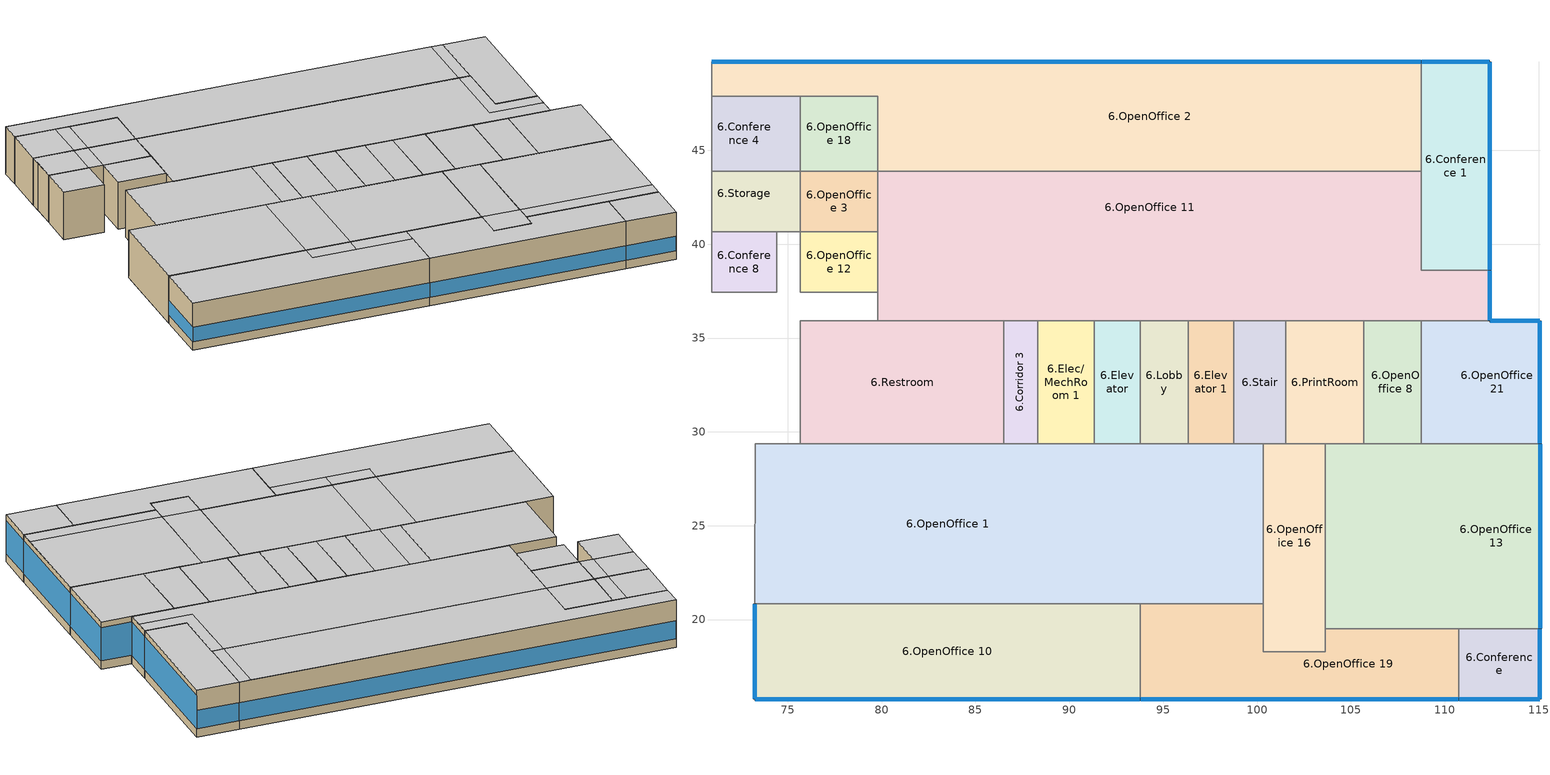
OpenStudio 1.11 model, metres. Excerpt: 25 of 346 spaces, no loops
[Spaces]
6.OpenOffice 10
 floor to 5.OpenOffice 1: 93.77,20.83 93.77,15.75 73.24,15.75 73.24,20.83 z23.62
 wall outside: 73.24,20.83 73.24,15.75 93.77,15.75 z23.62:27.89
 wall to 6.OpenOffice 1: 93.77,20.83 73.24,20.83 z23.62:27.89
 wall to 6.OpenOffice 19: 93.77,15.75 93.77,20.83 z23.62:27.89
 window: 73.27,15.75 93.75,15.75 z24.38:25.69; 73.24,20.81 73.24,15.78 z24.38:25.7
 ceiling to 7.OpenOffice 9: 93.77,19.41 93.77,20.83 88.93,20.83 88.93,19.41 z27.89; 93.77,15.75 93.77,19.41 85.08,19.41 85.08,20.83 73.24,20.83 73.24,15.75 z27.89
 ceiling to 7.Conference 1: 88.93,19.41 88.93,20.83 85.08,20.83 85.08,19.41 z27.89
6.OpenOffice 19
 floor to 5.OpenOffice 3: 98.97,19.51 100.35,19.51 100.35,18.29 98.97,18.29 z23.62; 110.74,19.51 110.74,15.75 98.97,15.75 98.97,18.29 103.64,18.29 103.64,19.51 z23.62
 floor to 5.OpenOffice 12: 98.97,20.83 98.97,15.75 93.77,15.75 93.77,20.83 z23.62
 floor to 5.OpenOffice 11: 100.35,20.83 100.35,19.51 98.97,19.51 98.97,20.83 z23.62
 wall outside: 93.77,15.75 110.74,15.75 z23.62:27.89
 wall to 6.OpenOffice 13: 110.74,19.51 103.64,19.51 z23.62:27.89
 wall to 6.Conference: 110.74,15.75 110.74,19.51 z23.62:27.89
 wall to 6.OpenOffice 1: 100.35,20.83 93.77,20.83 z23.62:27.89
 wall to 6.OpenOffice 16: 103.64,19.51 103.64,18.29 100.35,18.29 100.35,20.83 z23.62:27.89
 window: 93.8,15.75 110.72,15.75 z24.38:25.69
 ceiling to 7.OpenOffice 9: 110.74,15.75 110.74,19.51 103.64,19.51 103.64,18.29 100.35,18.29 100.35,20.83 93.77,20.83 93.77,15.75 z27.89
6.Conference
 floor to 5.OpenOffice 3: 115.08,19.51 115.08,15.75 110.74,15.75 110.74,19.51 z23.62
 wall outside: 110.74,15.75 115.08,15.75 115.08,19.51 z23.62:27.89
 wall to 6.OpenOffice 13: 115.08,19.51 110.74,19.51 z23.62:27.89
 window: 115.08,15.78 115.08,19.49 z24.38:27.36; 110.77,15.75 115.05,15.75 z24.38:25.71
 ceiling to 7.OpenOffice 9: 115.08,15.75 115.08,19.51 110.74,19.51 110.74,15.75 z27.89
6.OpenOffice 16
 floor to 5.OpenOffice 11: 103.64,29.38 103.64,19.51 100.35,19.51 100.35,29.38 z23.62
 floor to 5.OpenOffice 3: 103.64,19.51 103.64,18.29 100.35,18.29 100.35,19.51 z23.62
 wall to 6.PrintRoom: 103.64,29.38 102.61,29.38 101.54,29.38 z23.62:27.89
 wall to 6.OpenOffice 13: 103.64,19.51 103.64,29.38 z23.62:27.89
 wall to 6.OpenOffice 1: 100.35,29.38 100.35,20.83 z23.62:27.89
 wall to 6.Stair: 101.54,29.38 100.35,29.38 z23.62:27.89
 ceiling to 7.OpenOffice 9: 103.64,18.29 103.64,20.83 100.35,20.83 100.35,18.29 z27.89
 ceiling to 7.OpenOffice 1: 103.64,20.83 103.64,29.38 100.35,29.38 100.35,20.83 z27.89
6.OpenOffice 13
 floor to 5.OpenOffice 11: 115.08,29.38 115.08,19.51 110.41,19.51 110.41,27.67 103.64,27.67 103.64,29.38 z23.62; 106.62,27.67 106.62,19.51 103.64,19.51 103.64,27.67 z23.62
 floor to 5.Conference: 110.41,27.67 110.41,19.51 106.62,19.51 106.62,27.67 z23.62
 wall outside (Spandrel Wall Const): 115.08,19.51 115.08,29.38 z23.62:27.89
 wall to 6.PrintRoom: 105.68,29.38 103.64,29.38 z23.62:27.89
 wall to 6.OpenOffice 8: 108.75,29.38 105.68,29.38 z23.62:27.89
 wall to 6.OpenOffice 21: 115.08,29.38 108.75,29.38 z23.62:27.89
 window: 115.08,19.54 115.08,29.35 z24.38:27.36
 ceiling to 7.OpenOffice 9: 115.08,19.51 115.08,20.83 103.64,20.83 103.64,19.51 z27.89
 ceiling to 7.OpenOffice 1: 115.08,20.83 115.08,29.38 103.64,29.38 103.64,20.83 z27.89
6.OpenOffice 1
 floor to 5.OpenOffice 11: 100.35,26.71 100.35,20.83 98.97,20.83 98.97,26.71 z23.62; 100.35,29.38 100.35,26.71 93.77,26.71 93.77,20.83 73.24,20.83 73.27,29.38 z23.62
 floor to 5.OpenOffice 12: 98.97,26.71 98.97,20.83 93.77,20.83 93.77,26.71 z23.62
 wall to 6.Elevator: 93.77,29.38 91.32,29.38 z23.62:27.89
 wall to 6.Lobby: 96.34,29.38 93.77,29.38 z23.62:27.89
 wall to 6.Elevator 1: 98.75,29.38 96.34,29.38 z23.62:27.89
 wall to 6.Stair: 100.35,29.38 98.75,29.38 z23.62:27.89
 wall to 6.OpenOffice 4: 73.27,29.38 73.24,20.83 z23.62:27.89
 wall to 6.Elec/MechRoom: 75.68,29.38 73.27,29.38 z23.62:27.89
 wall to 6.Restroom: 86.5,29.38 75.68,29.38 z23.62:27.89
 wall to 6.Corridor 3: 88.31,29.38 86.5,29.38 z23.62:27.89
 wall to 6.Elec/MechRoom 1: 91.32,29.38 88.31,29.38 z23.62:27.89
 ceiling to 7.OpenOffice 2: 85.08,20.83 85.08,29.38 73.27,29.38 73.24,20.83 z27.89
 ceiling to 7.Conference 1: 88.93,20.83 88.93,29.38 85.08,29.38 85.08,20.83 z27.89
 ceiling to 7.OpenOffice 1: 100.35,20.83 100.35,29.38 88.93,29.38 88.93,20.83 z27.89
6.Restroom
 floor to 5.Restroom: 86.5,35.92 86.5,29.38 75.68,29.38 75.68,35.92 z23.62
 wall to 6.Elec/MechRoom: 75.68,35.92 75.68,29.38 z23.62:27.89
 wall to 6.Corridor 2: 79.8,35.92 75.68,35.92 z23.62:27.89
 wall to 6.OpenOffice 11: 86.5,35.92 79.8,35.92 z23.62:27.89
 wall to 6.Corridor 3: 86.5,29.38 86.5,35.92 z23.62:27.89
 ceiling to 7.Restroom: 86.5,29.38 86.5,35.92 75.68,35.92 75.68,29.38 z27.89
6.Corridor 3
 floor to 5.Corridor: 88.31,35.92 88.31,29.38 86.5,29.38 86.5,35.92 z23.62
 wall to 6.OpenOffice 11: 88.31,35.92 86.5,35.92 z23.62:27.89
 wall to 6.Elec/MechRoom 1: 88.31,29.38 88.31,35.92 z23.62:27.89
 ceiling to 7.Corridor: 88.31,29.38 88.31,35.92 86.5,35.92 86.5,29.38 z27.89
6.Elec/MechRoom 1
 floor to 5.Elec/MechRoom: 91.32,35.92 91.32,29.38 88.31,29.38 88.31,35.92 z23.62
 wall to 6.Elevator: 91.32,29.38 91.32,35.92 z23.62:27.89
 wall to 6.OpenOffice 11: 91.32,35.92 88.31,35.92 z23.62:27.89
 ceiling to 7.Elec/MechRoom 1: 91.32,29.38 91.32,35.92 88.31,35.92 88.31,29.38 z27.89
6.Elevator
 floor to 5.Elevator 1: 93.77,35.92 93.77,29.38 91.32,29.38 91.32,35.92 z23.62
 wall to 6.OpenOffice 11: 93.77,35.92 91.32,35.92 z23.62:27.89
 wall to 6.Lobby: 93.77,29.38 93.77,35.92 z23.62:27.89
 ceiling to 7.Elevator: 93.77,29.38 93.77,35.92 91.32,35.92 91.32,29.38 z27.89
6.Lobby
 floor to 5.Lobby 1: 96.34,35.92 96.34,29.38 93.77,29.38 93.77,35.92 z23.62
 wall to 6.Elevator 1: 96.34,29.38 96.34,35.92 z23.62:27.89
 wall to 6.OpenOffice 11: 96.34,35.92 93.77,35.92 z23.62:27.89
 ceiling to 7.Lobby: 96.34,29.38 96.34,35.92 93.77,35.92 93.77,29.38 z27.89
6.Elevator 1
 floor to 5.Elevator: 98.75,35.92 98.75,29.38 96.34,29.38 96.34,35.92 z23.62
 wall to 6.Stair: 98.75,29.38 98.75,35.92 z23.62:27.89
 wall to 6.OpenOffice 11: 98.75,35.92 96.34,35.92 z23.62:27.89
 ceiling to 7.Elevator 1: 98.75,29.38 98.75,35.92 96.34,35.92 96.34,29.38 z27.89
6.Stair
 floor to 5.Stairs 1: 101.54,35.92 101.54,29.38 98.75,29.38 98.75,35.92 z23.62
 wall to 6.PrintRoom: 101.54,29.38 101.54,35.92 z23.62:27.89
 wall to 6.OpenOffice 11: 101.54,35.92 98.75,35.92 z23.62:27.89
 ceiling to 7.Stairs: 101.54,29.38 101.54,35.92 98.75,35.92 98.75,29.38 z27.89
6.PrintRoom
 floor to 5.PrintRoom: 105.68,35.92 105.68,29.38 101.54,29.38 101.54,35.92 z23.62
 wall to 6.OpenOffice 11: 105.68,35.92 102.61,35.92 101.54,35.92 z23.62:27.89
 wall to 6.OpenOffice 8: 105.68,29.38 105.68,35.92 z23.62:27.89
 ceiling to 7.PrintRoom: 105.68,29.38 105.68,35.92 101.54,35.92 101.54,29.38 z27.89
6.OpenOffice 8
 floor to 5.Conference 11: 108.75,35.92 108.75,29.38 106,29.38 106,35.92 z23.62
 floor to 5.PrintRoom: 106,35.92 106,29.38 105.68,29.38 105.68,35.92 z23.62
 wall to 6.OpenOffice 11: 108.75,35.92 105.68,35.92 z23.62:27.89
 wall to 6.OpenOffice 21: 108.75,29.38 108.75,35.92 z23.62:27.89
 ceiling to 7.Corridor 1: 108.75,29.38 108.75,35.92 105.68,35.92 105.68,29.38 z27.89
6.OpenOffice 21
 floor to 5.OpenOffice 9: 115.08,35.92 115.08,29.38 110.5,29.38 110.5,35.92 z23.62
 floor to 5.Conference 11: 110.5,35.92 110.5,29.38 108.75,29.38 108.75,35.92 z23.62
 wall outside (Spandrel Wall Const): 115.08,29.38 115.08,35.92 112.41,35.92 z23.62:27.89
 wall to 6.OpenOffice 11: 112.41,35.92 108.75,35.92 z23.62:27.89
 window: 115.08,29.4 115.08,35.89 z24.38:27.37; 115.05,35.92 112.44,35.92 z24.38:27.4
 ceiling to 7.OpenOffice 7: 115.08,29.38 115.08,35.92 108.75,35.92 108.75,29.38 z27.89
6.OpenOffice 11
 floor to 5.Conference 6: 98.18,40.93 98.18,37.43 94.66,37.43 94.66,40.93 z23.62
 floor to 5.Lobby: 94.66,40.93 94.66,37.43 90.09,37.43 90.09,40.93 z23.62
 floor to 5.OpenOffice 14: 108.76,43.89 108.76,38.61 112.41,38.61 112.41,37.43 104.37,37.43 104.37,40.93 80.85,40.93 80.85,37.43 79.8,37.43 79.8,43.89 z23.62
 floor to 5.Corridor 2: 112.41,37.43 112.41,35.92 79.8,35.92 79.8,37.43 z23.62
 floor to 5.Conference 9: 104.37,40.93 104.37,37.43 98.18,37.43 98.18,40.93 z23.62
 floor to 5.Conference 8: 90.09,40.93 90.09,37.43 80.85,37.43 80.85,40.93 z23.62
 wall outside (Spandrel Wall Const): 112.41,35.92 112.41,38.61 z23.62:27.89
 wall to 6.OpenOffice 3: 79.8,43.89 79.8,40.66 z23.62:27.89
 wall to 6.OpenOffice 2: 108.76,43.89 79.8,43.89 z23.62:27.89
 wall to 6.Conference 1: 112.41,38.61 108.76,38.61 108.76,43.89 z23.62:27.89
 wall to 6.Corridor 2: 79.8,37.43 79.8,35.92 z23.62:27.89
 wall to 6.OpenOffice 12: 79.8,40.66 79.8,37.43 z23.62:27.89
 window: 112.41,35.94 112.41,38.58 z24.38:27.4
 ceiling to 7.OpenOffice 11: 112.41,35.92 112.41,37.36 107.77,37.36 107.77,43.89 79.8,43.89 79.8,35.92 z27.89
 ceiling to 7.Conference: 112.41,37.36 112.41,38.61 108.76,38.61 108.76,43.89 107.77,43.89 107.77,37.36 z27.89
6.Conference 8
 floor to 5.Conference 5: 74.42,40.66 74.42,37.43 70.93,37.43 70.93,40.66 z23.62
 wall to 6.BreakRoom: 70.93,40.66 70.93,37.43 z23.62:27.89
 wall to 6.Storage: 74.42,40.66 70.93,40.66 z23.62:27.89
 wall to 6.Corridor 2: 70.93,37.43 74.42,37.43 74.42,40.66 z23.62:27.89
 ceiling to 7.Conference 2: 74.42,37.43 74.42,40.66 70.93,40.66 70.93,37.43 z27.89
6.OpenOffice 12
 floor to 5.OpenOffice 14: 79.8,40.66 79.8,37.43 75.65,37.43 75.65,40.66 z23.62
 wall to 6.Corridor 2: 75.65,40.66 75.65,37.43 79.8,37.43 z23.62:27.89
 wall to 6.OpenOffice 3: 79.8,40.66 75.65,40.66 z23.62:27.89
 ceiling to 7.OpenOffice 11: 79.8,37.43 79.8,40.66 75.65,40.66 75.65,37.43 z27.89
6.Conference 1
 floor to 5.Conference 10: 112.41,49.72 112.41,38.61 108.76,38.61 108.76,49.72 z23.62
 wall outside (Spandrel Wall Const): 112.41,38.61 112.41,49.72 108.76,49.72 z23.62:27.89
 wall to 6.OpenOffice 2: 108.76,49.72 108.76,43.89 z23.62:27.89
 window: 112.41,38.63 112.41,49.7 z24.38:27.36; 112.39,49.72 108.78,49.72 z24.38:26.04
 ceiling to 7.Conference: 112.41,38.61 112.41,49.72 108.76,49.72 108.76,38.61 z27.89
6.Storage
 floor to 5.Conference 5: 74.42,41.51 74.42,40.66 70.93,40.66 70.93,41.51 z23.62
 floor to 5.Storage: 70.93,43.89 74.42,43.89 74.42,41.51 70.93,41.51 z23.62
 floor to 5.OpenOffice 14: 75.65,43.89 75.65,40.66 74.42,40.66 74.42,43.89 z23.62
 wall to 6.Conference 4: 75.65,43.89 70.93,43.89 z23.62:27.89
 wall to 6.OpenOffice 3: 75.65,40.66 75.65,43.89 z23.62:27.89
 wall to 6.Corridor 2: 74.42,40.66 75.65,40.66 z23.62:27.89
 wall to 6.BreakRoom: 70.93,42.93 70.93,40.66 z23.62:27.89
 wall to 6.BreakRoom 1: 70.93,43.89 70.93,42.93 z23.62:27.89
 ceiling to 7.OpenOffice 11: 75.65,40.66 75.65,43.89 74.42,43.89 74.42,40.66 z27.89
 ceiling to 7.Conference 2: 74.42,40.66 74.42,43.89 70.93,43.89 70.93,40.66 z27.89
6.OpenOffice 3
 floor to 5.OpenOffice 14: 79.8,43.89 79.8,40.66 75.65,40.66 75.65,43.89 z23.62
 wall to 6.OpenOffice 18: 79.8,43.89 75.65,43.89 z23.62:27.89
 ceiling to 7.OpenOffice 11: 79.8,40.66 79.8,43.89 75.65,43.89 75.65,40.66 z27.89
6.Conference 4
 floor to 5.Conference 12: 74.42,47.88 74.42,43.89 70.93,43.89 70.93,47.88 z23.62
 floor to 5.OpenOffice 14: 75.65,47.88 75.65,43.89 74.42,43.89 74.42,47.88 z23.62
 wall to 6.OpenOffice 18: 75.65,43.89 75.65,47.88 z23.62:27.89
 wall to 6.BreakRoom 1: 70.93,47.88 70.93,43.89 z23.62:27.89
 wall to 6.OpenOffice 2: 75.65,47.88 70.93,47.88 z23.62:27.89
 ceiling to 7.Conference 2: 74.42,43.89 74.42,47.88 70.93,47.88 70.93,43.89 z27.89
 ceiling to 7.OpenOffice: 75.65,43.89 75.65,47.88 74.42,47.88 74.42,43.89 z27.89
6.OpenOffice 2
 floor to 5.OpenOffice 14: 108.76,49.72 108.76,43.89 79.8,43.89 79.8,47.88 70.93,47.88 70.93,49.72 z23.62
 wall outside: 108.76,49.72 70.93,49.72 z23.62:27.89
 wall to 6.OpenOffice 18: 75.65,47.88 79.8,47.88 79.8,43.89 z23.62:27.89
 wall to 6.BreakRoom 1: 70.93,49.72 70.93,47.88 z23.62:27.89
 window: 108.73,49.72 70.96,49.72 z24.38:26.02
 ceiling to 7.Conference: 108.76,43.89 108.76,49.72 107.77,49.72 107.77,43.89 z27.89
 ceiling to 7.OpenOffice: 107.77,43.89 107.77,49.72 70.93,49.72 70.93,47.88 79.8,47.88 79.8,43.89 z27.89
6.OpenOffice 18
 floor to 5.OpenOffice 14: 79.8,47.88 79.8,43.89 75.65,43.89 75.65,47.88 z23.62
 ceiling to 7.OpenOffice: 79.8,43.89 79.8,47.88 75.65,47.88 75.65,43.89 z27.89
[Building]
Building 1: Space Type=OpenOffice; Default Construction Set=Proposed Construction Set; Default Schedule Set=90.1-2007 - Office - OpenOffice Schedule Set
[ClimateZones]
Climate Zone Institution Name 1=ASHRAE; Climate Zone Document Name 1=ANSI/ASHRAE Standard 169; Climate Zone Document Year 1=2006; Climate Zone Institution Name 2=CEC; Climate Zone Document Name 2=California Climate Zone Descriptions; Climate Zone Document Year 2=1995
[Site]
Denver Intl Ap: Latitude {deg}=39.83; Longitude {deg}=-104.65; Time Zone {hr}=-7; Elevation {m}=1650
[SizingPeriod:DesignDay] Barometric Pressure {Pa}=83011; Sky Clearness=0; Rain Indicator=0; Snow Indicator=0; Day of Month=21; Daylight Saving Time Indicator=0; Dry-Bulb Temperature Range Modifier Type=DefaultMultipliers
Name | Maximum Dry-Bulb Temperature {C} | Daily Dry-Bulb Temperature Range {deltaC} | Humidity Indicating Conditions at Maximum Dry-Bulb | Wind Speed {m/s} | Wind Direction {deg} | Month | Day Type | Humidity Indicating Type | Solar Model Indicator | ASHRAE Taub | ASHRAE Taud
Denver Intl Ap Ann Clg .4% Condns DP=>MDB | 19.9 | 15.2 | 16 | 4.2 | 80 | 7 | SummerDesignDay | Dewpoint | ASHRAETau | 0.424 | 2.012
Denver Intl Ap Ann Hum_n 99.6% Condns DP=>MCDB | -11.7 | 0 | -21.5 | 3.3 | 160 | 12 | WinterDesignDay | Dewpoint | ASHRAEClearSky
Denver Intl Ap Ann Htg 99.6% Condns DB | -17.4 | 0 | -17.4 | 3.3 | 160 | 12 | WinterDesignDay | Wetbulb | ASHRAEClearSky
Denver Intl Ap Ann Clg .4% Condns WB=>MDB | 27.3 | 15.2 | 18.3 | 4.2 | 80 | 7 | SummerDesignDay | Wetbulb | ASHRAETau | 0.424 | 2.012
[Construction]
ExtSlabCarpet 4in ClimateZone 1-8: MAT-CC05 4 HW CONCRETE, CP02 CARPET PAD
Exterior Door: F08 Metal surface, I01 25mm insulation board
Interior Ceiling: M11 100mm lightweight concrete, F05 Ceiling air space resistance, F16 Acoustic tile
Interior Door; Interior Partition: G05 25mm wood
Interior Floor: F16 Acoustic tile, F05 Ceiling air space resistance, M11 100mm lightweight concrete
Interior Wall: G01a 19mm gypsum board, F04 Wall air space resistance, G01a 19mm gypsum board
Interior Window: Clear 3mm
90.1-2007 Nonres 5B Skylight without Curb: Theoretical Glass [146]
VE 1-45 C: VE 1-45 WM
Spandrel Wall Const: MAT-SHEATH 1, Wall Insulation Spandrel, 1/2IN Gypsum 1
Precast Concrete Panel Wall Construction: MAT-SHEATH 1, Wall Insulation Precast concrete panels, 1/2IN Gypsum 1
R-30 Roof Construction: Roof Membrane 1, Roof Insulation [14]_R-value 30.0 (ft^2*h*R/Btu), Metal Decking 1
[Material] Thermal Absorptance=0.9
Name | Roughness | Thickness {m} | Conductivity {W/m-K} | Density {kg/m3} | Specific Heat {J/kg-K} | Solar Absorptance | Visible Absorptance
Wall Insulation Spandrel | MediumRough | 0.0508 | 0.0432 | 91 | 837 | 0.5 | 0.5
MAT-CC05 4 HW CONCRETE | Rough | 0.1016 | 1.311 | 2240 | 836.8 | 0.7 | 0.7
F08 Metal surface | Smooth | 0.0008 | 45.28 | 7824 | 500 | 0.7 | 0.7
I01 25mm insulation board | MediumRough | 0.0254 | 0.03 | 43 | 1210 | 0.7 | 0.7
M11 100mm lightweight concrete | MediumRough | 0.1016 | 0.53 | 1280 | 840 | 0.7 | 0.7
F16 Acoustic tile | MediumSmooth | 0.0191 | 0.06 | 368 | 590 | 0.7 | 0.7
G05 25mm wood | MediumSmooth | 0.0254 | 0.15 | 608 | 1630 | 0.7 | 0.7
G01a 19mm gypsum board | MediumSmooth | 0.019 | 0.16 | 800 | 1090 | 0.7 | 0.7
1/2IN Gypsum 1 | Smooth | 0.01271 | 0.16 | 784.9 | 830 | 0.92 | 0.92
Roof Membrane 1 | VeryRough | 0.0095 | 0.16 | 1121.29 | 1460 | 0.7 | 0.7
Metal Decking 1 | MediumSmooth | 0.001524 | 45.006 | 7680 | 418.4 | 0.7 | 0.3
Wall Insulation Precast concrete panels | MediumRough | 0.0949646 | 0.045 | 265 | 836.8 | 0.7 | 0.7
Roof Insulation [14]_R-value 30.0 (ft^2*h*R/Btu) | MediumRough | 0.258882 | 0.049 | 265 | 836.8 | 0.7 | 0.7
[Material:NoMass] Thermal Absorptance=0.9; Solar Absorptance=0.7
Name | Roughness | Thermal Resistance {m2-K/W} | Visible Absorptance
CP02 CARPET PAD | Smooth | 0.1 | 0.8
MAT-SHEATH 1 | Rough | 0.36256 | 0.7
[WindowMaterial:Glazing] Optical Data Type=SpectralAverage; Thickness {m}=0.003; Infrared Transmittance at Normal Incidence=0
Name | Solar Transmittance at Normal Incidence | Front Side Solar Reflectance at Normal Incidence | Back Side Solar Reflectance at Normal Incidence | Visible Transmittance at Normal Incidence | Front Side Visible Reflectance at Normal Incidence | Back Side Visible Reflectance at Normal Incidence | Front Side Infrared Hemispherical Emissivity | Back Side Infrared Hemispherical Emissivity | Conductivity {W/m-K} | Dirt Correction Factor for Solar and Visible Transmittance | Solar Diffusing
Clear 3mm | 0.837 | 0.075 | 0 | 0.898 | 0.081 | 0 | 0.84 | 0.84 | 0.9 | 1 | Yes
Theoretical Glass [146] | 0.481761 | 0.468239 | 0.468239 | 0.621562 | 0.328438 | 0.328438 | 0.9 | 0.9 | 0.03026
[WindowMaterial:SimpleGlazingSystem]
VE 1-45 WM: U-Factor {W/m2-K}=2.39623; Solar Heat Gain Coefficient=0.285; Visible Transmittance=0.336
[Material:AirGap]
Name | Thermal Resistance {m2-K/W}
F05 Ceiling air space resistance | 0.18
F04 Wall air space resistance | 0.15
[DefaultSurfaceConstructions]
Name | Floor Construction | Wall Construction | Roof Ceiling Construction
Default Surface Constructions 188 | Interior Floor | Interior Wall | Interior Ceiling
Default Surface Constructions 189 | ExtSlabCarpet 4in ClimateZone 1-8 | ExtSlabCarpet 4in ClimateZone 1-8 | ExtSlabCarpet 4in ClimateZone 1-8
Default Surface Constructions 187 adj ext wall insulation adj ext wall insulation adj roof insulation | ExtSlabCarpet 4in ClimateZone 1-8 | Precast Concrete Panel Wall Construction | R-30 Roof Construction
[DefaultSubSurfaceConstructions]
Name | Fixed Window Construction | Operable Window Construction | Door Construction | Skylight Construction | Tubular Daylight Dome Construction | Tubular Daylight Diffuser Construction
Default Sub Surface Constructions 125 | VE 1-45 C | VE 1-45 C | Exterior Door | 90.1-2007 Nonres 5B Skylight without Curb | Interior Window | Interior Window
Default Sub Surface Constructions 126 | Interior Window | Interior Window | Interior Door
[DefaultConstructionSet]
Proposed Construction Set: Default Exterior Surface Constructions=Default Surface Constructions 187 adj ext wall insulation adj ext wall insulation adj roof insulation; Default Interior Surface Constructions=Default Surface Constructions 188; Default Ground Contact Surface Constructions=Default Surface Constructions 189; Default Exterior SubSurface Constructions=Default Sub Surface Constructions 125; Default Interior SubSurface Constructions=Default Sub Surface Constructions 126; Interior Partition Construction=Interior Partition
[SpaceType] Standards Building Type=Office
Name | Default Schedule Set | Design Specification Outdoor Air Object | Standards Space Type
Conference | 90.1-2007 - Office - Conference Schedule Set | 90.1-2007 - Office - Conference Ventilation | Conference
Corridor | 90.1-2007 - Office - Corridor Schedule Set | 90.1-2007 - Office - Corridor Ventilation | Corridor
Elec/MechRoom | 90.1-2007 - Office - Elec/MechRoom Schedule Set | 90.1-2007 - Office - Elec/MechRoom Ventilation | Elec/MechRoom
Lobby | 90.1-2007 - Office - Lobby Schedule Set | 90.1-2007 - Office - Lobby Ventilation | Lobby
OpenOffice | 90.1-2007 - Office - OpenOffice Schedule Set | 90.1-2007 - Office - OpenOffice Ventilation | OpenOffice
PrintRoom | 90.1-2007 - Office - PrintRoom Schedule Set | 90.1-2007 - Office - PrintRoom Ventilation | PrintRoom
Restroom | 90.1-2007 - Office - Restroom Schedule Set | 90.1-2007 - Office - Restroom Ventilation | Restroom
Stair | 90.1-2007 - Office - Stair Schedule Set | 90.1-2007 - Office - Stair Ventilation | Stair
Storage | 90.1-2007 - Office - Storage Schedule Set | 90.1-2007 - Office - Storage Ventilation | Storage
Elevator |  |  | Corridor
[DefaultScheduleSet] Lighting Schedule=Office Bldg Light; Infiltration Schedule=Medium Office Infil Quarter On
90.1-2007 - Office - Conference Schedule Set; 90.1-2007 - Office - Corridor Schedule Set; 90.1-2007 - Office - Lobby Schedule Set; 90.1-2007 - Office - OpenOffice Schedule Set; 90.1-2007 - Office - PrintRoom Schedule Set; 90.1-2007 - Office - Restroom Schedule Set: Number of People Schedule=Medium Office Bldg Occ; People Activity Level Schedule=Medium Office Activity; Electric Equipment Schedule=Medium Office Bldg Equip
90.1-2007 - Office - Elec/MechRoom Schedule Set: Electric Equipment Schedule=Medium Office Bldg Equip
90.1-2007 - Office - Stair Schedule Set; 90.1-2007 - Office - Storage Schedule Set: 
[Lights:Definition] Design Level Calculation Method=Watts/Area
Name | Watts per Space Floor Area {W/m2}
90.1-2007 - Office - Conference Lights Definition | 6.78126
90.1-2007 - Office - Corridor Lights Definition | 5.27432
90.1-2007 - Office - Elec/MechRoom Lights Definition | 6.45835
90.1-2007 - Office - Lobby Lights Definition | 16.5764
90.1-2007 - Office - OpenOffice Lights Definition | 3.33681
90.1-2007 - Office - PrintRoom Lights Definition | 11.8403
90.1-2007 - Office - Restroom Lights Definition | 7.31946
90.1-2007 - Office - Stair Lights Definition | 3.65973
90.1-2007 - Office - Storage Lights Definition | 3.01389
[Lights]
Name | Lights Definition | Space or SpaceType
90.1-2007 - Office - Conference Lights | 90.1-2007 - Office - Conference Lights Definition | Conference
90.1-2007 - Office - Corridor Lights | 90.1-2007 - Office - Corridor Lights Definition | Corridor
90.1-2007 - Office - Elec/MechRoom Lights | 90.1-2007 - Office - Elec/MechRoom Lights Definition | Elec/MechRoom
90.1-2007 - Office - Lobby Lights | 90.1-2007 - Office - Lobby Lights Definition | Lobby
90.1-2007 - Office - OpenOffice Lights | 90.1-2007 - Office - OpenOffice Lights Definition | OpenOffice
90.1-2007 - Office - PrintRoom Lights | 90.1-2007 - Office - PrintRoom Lights Definition | PrintRoom
90.1-2007 - Office - Restroom Lights | 90.1-2007 - Office - Restroom Lights Definition | Restroom
90.1-2007 - Office - Stair Lights | 90.1-2007 - Office - Stair Lights Definition | Stair
90.1-2007 - Office - Storage Lights | 90.1-2007 - Office - Storage Lights Definition | Storage
[DesignSpecification:OutdoorAir] Outdoor Air Method=Sum
Name | Outdoor Air Flow per Person {m3/s-person} | Outdoor Air Flow per Floor Area {m3/s-m2}
90.1-2007 - Office - Conference Ventilation; 90.1-2007 - Office - Lobby Ventilation; 90.1-2007 - Office - OpenOffice Ventilation | 0.00235974 | 0.0003048
90.1-2007 - Office - Corridor Ventilation; 90.1-2007 - Office - PrintRoom Ventilation; 90.1-2007 - Office - Restroom Ventilation; 90.1-2007 - Office - Stair Ventilation |  | 0.0003048
90.1-2007 - Office - Elec/MechRoom Ventilation; 90.1-2007 - Office - Storage Ventilation |  | 0.0006096
[People:Definition] Number of People Calculation Method=People/Area; Fraction Radiant=0.3
Name | People per Space Floor Area {person/m2}
90.1-2007 - Office - Conference People Definition | 0.538196
90.1-2007 - Office - Corridor People Definition | 0.0107639
90.1-2007 - Office - Lobby People Definition; 90.1-2007 - Office - PrintRoom People Definition; 90.1-2007 - Office - Restroom People Definition | 0.107639
90.1-2007 - Office - OpenOffice People Definition | 0.0565105
[People]
Name | People Definition | Space or SpaceType
90.1-2007 - Office - Conference People | 90.1-2007 - Office - Conference People Definition | Conference
90.1-2007 - Office - Corridor People | 90.1-2007 - Office - Corridor People Definition | Corridor
90.1-2007 - Office - Lobby People | 90.1-2007 - Office - Lobby People Definition | Lobby
90.1-2007 - Office - OpenOffice People | 90.1-2007 - Office - OpenOffice People Definition | OpenOffice
90.1-2007 - Office - PrintRoom People | 90.1-2007 - Office - PrintRoom People Definition | PrintRoom
90.1-2007 - Office - Restroom People | 90.1-2007 - Office - Restroom People Definition | Restroom
[SpaceInfiltration:DesignFlowRate] Design Flow Rate Calculation Method=Flow/ExteriorArea; Flow per Exterior Surface Area {m3/s-m2}=0.000226568
Name | Space or SpaceType
90.1-2007 - Office - Conference Infiltration | Conference
90.1-2007 - Office - Corridor Infiltration | Corridor
90.1-2007 - Office - Elec/MechRoom Infiltration | Elec/MechRoom
90.1-2007 - Office - Lobby Infiltration | Lobby
90.1-2007 - Office - OpenOffice Infiltration | OpenOffice
90.1-2007 - Office - PrintRoom Infiltration | PrintRoom
90.1-2007 - Office - Restroom Infiltration | Restroom
90.1-2007 - Office - Stair Infiltration | Stair
90.1-2007 - Office - Storage Infiltration | Storage
[ElectricEquipment:Definition] Design Level Calculation Method=Watts/Area
Name | Watts per Space Floor Area {W/m2}
90.1-2007 - Office - Conference Electric Equipment Definition | 3.98265
90.1-2007 - Office - Corridor Electric Equipment Definition | 1.72223
90.1-2007 - Office - Elec/MechRoom Electric Equipment Definition | 2.90626
90.1-2007 - Office - Lobby Electric Equipment Definition; 90.1-2007 - Office - Restroom Electric Equipment Definition | 0.753474
90.1-2007 - Office - OpenOffice Electric Equipment Definition | 7.64238
90.1-2007 - Office - PrintRoom Electric Equipment Definition | 30.0313
Elevator Load | 107.639
[ElectricEquipment]
Name | Electric Equipment Definition | Space or SpaceType | Schedule
90.1-2007 - Office - Conference Electric Equipment | 90.1-2007 - Office - Conference Electric Equipment Definition | Conference
90.1-2007 - Office - Corridor Electric Equipment | 90.1-2007 - Office - Corridor Electric Equipment Definition | Corridor
90.1-2007 - Office - Elec/MechRoom Electric Equipment | 90.1-2007 - Office - Elec/MechRoom Electric Equipment Definition | Elec/MechRoom
90.1-2007 - Office - Lobby Electric Equipment | 90.1-2007 - Office - Lobby Electric Equipment Definition | Lobby
90.1-2007 - Office - OpenOffice Electric Equipment | 90.1-2007 - Office - OpenOffice Electric Equipment Definition | OpenOffice
90.1-2007 - Office - PrintRoom Electric Equipment | 90.1-2007 - Office - PrintRoom Electric Equipment Definition | PrintRoom
90.1-2007 - Office - Restroom Electric Equipment | 90.1-2007 - Office - Restroom Electric Equipment Definition | Restroom
Electric Equipment 1 | Elevator Load | Elevator | Elevator Commerical Sch
[ThermostatSetpoint:DualSetpoint]
Name | Heating Setpoint Temperature Schedule | Cooling Setpoint Temperature Schedule
6.OpenOffice 1 Zone Thermostat; 6.OpenOffice 2 Zone Thermostat; 6.OpenOffice 3 Zone Thermostat; 6.Conference Zone Thermostat; 6.Conference 1 Zone Thermostat; 6.Storage Zone Thermostat; 6.Restroom Zone Thermostat; 6.Lobby Zone Thermostat; 6.OpenOffice 8 Zone Thermostat; 6.OpenOffice 10 Zone Thermostat; 6.OpenOffice 11 Zone Thermostat; 6.OpenOffice 12 Zone Thermostat; 6.OpenOffice 13 Zone Thermostat; 6.Conference 4 Zone Thermostat; 6.OpenOffice 16 Zone Thermostat; 6.Corridor 3 Zone Thermostat; 6.PrintRoom Zone Thermostat; 6.OpenOffice 18 Zone Thermostat; 6.OpenOffice 19 Zone Thermostat; 6.Conference 8 Zone Thermostat; 6.OpenOffice 21 Zone Thermostat | Medium Office HtgSetp | Medium Office ClgSetp
6.Elec/MechRoom 1 Zone Thermostat; 6.Stair Zone Thermostat | Unit Heater Htg Sch | Unit Heater Clg Sch
[Space] Building Story=6
Name | Thermal Zone | Space Type
6.OpenOffice 10 | 6.OpenOffice 10 Zone
6.OpenOffice 19 | 6.OpenOffice 19 Zone
6.Conference | 6.Conference Zone | Conference
6.OpenOffice 16 | 6.OpenOffice 16 Zone
6.OpenOffice 13 | 6.OpenOffice 13 Zone
6.OpenOffice 1 | 6.OpenOffice 1 Zone
6.Restroom | 6.Restroom Zone | Restroom
6.Corridor 3 | 6.Corridor 3 Zone | Corridor
6.Elec/MechRoom 1 | 6.Elec/MechRoom 1 Zone | Elec/MechRoom
6.Elevator | 6.Elevator Zone | Elevator
6.Lobby | 6.Lobby Zone | Lobby
6.Elevator 1 | 6.Elevator 1 Zone | Elevator
6.Stair | 6.Stair Zone | Stair
6.PrintRoom | 6.PrintRoom Zone | PrintRoom
6.OpenOffice 8 | 6.OpenOffice 8 Zone
6.OpenOffice 21 | 6.OpenOffice 21 Zone
6.OpenOffice 11 | 6.OpenOffice 11 Zone
6.Conference 8 | 6.Conference 8 Zone | Conference
6.OpenOffice 12 | 6.OpenOffice 12 Zone
6.Conference 1 | 6.Conference 1 Zone | Conference
6.Storage | 6.Storage Zone | Storage
6.OpenOffice 3 | 6.OpenOffice 3 Zone
6.Conference 4 | 6.Conference 4 Zone | Conference
6.OpenOffice 2 | 6.OpenOffice 2 Zone
6.OpenOffice 18 | 6.OpenOffice 18 Zone
[BuildingStory]
6
[ThermalZone] Use Ideal Air Loads=No
Name | Thermostat
6.OpenOffice 1 Zone | 6.OpenOffice 1 Zone Thermostat
6.OpenOffice 2 Zone | 6.OpenOffice 2 Zone Thermostat
6.OpenOffice 3 Zone | 6.OpenOffice 3 Zone Thermostat
6.Conference Zone | 6.Conference Zone Thermostat
6.Conference 1 Zone | 6.Conference 1 Zone Thermostat
6.Storage Zone | 6.Storage Zone Thermostat
6.Restroom Zone | 6.Restroom Zone Thermostat
6.Elevator Zone; 6.Elevator 1 Zone
6.Lobby Zone | 6.Lobby Zone Thermostat
6.OpenOffice 8 Zone | 6.OpenOffice 8 Zone Thermostat
6.OpenOffice 10 Zone | 6.OpenOffice 10 Zone Thermostat
6.OpenOffice 11 Zone | 6.OpenOffice 11 Zone Thermostat
6.OpenOffice 12 Zone | 6.OpenOffice 12 Zone Thermostat
6.OpenOffice 13 Zone | 6.OpenOffice 13 Zone Thermostat
6.Conference 4 Zone | 6.Conference 4 Zone Thermostat
6.OpenOffice 16 Zone | 6.OpenOffice 16 Zone Thermostat
6.Elec/MechRoom 1 Zone | 6.Elec/MechRoom 1 Zone Thermostat
6.Corridor 3 Zone | 6.Corridor 3 Zone Thermostat
6.PrintRoom Zone | 6.PrintRoom Zone Thermostat
6.OpenOffice 18 Zone | 6.OpenOffice 18 Zone Thermostat
6.OpenOffice 19 Zone | 6.OpenOffice 19 Zone Thermostat
6.Conference 8 Zone | 6.Conference 8 Zone Thermostat
6.Stair Zone | 6.Stair Zone Thermostat
6.OpenOffice 21 Zone | 6.OpenOffice 21 Zone Thermostat
[Schedule:Ruleset]
Name | Default Day Schedule | Summer Design Day Schedule | Winter Design Day Schedule
Office Bldg Light | Office Bldg Light Default Schedule | Office Bldg Light Summer Design Day | Office Bldg Light Winter Design Day
Medium Office HtgSetp | Medium Office HtgSetp Default Schedule | Medium Office HtgSetp Summer Design Day | Medium Office HtgSetp Winter Design Day
Medium Office ClgSetp | Medium Office ClgSetp Default Schedule | Medium Office ClgSetp Summer Design Day | Medium Office ClgSetp Winter Design Day
Medium Office Bldg Occ | Medium Office Bldg Occ Default Schedule | Medium Office Bldg Occ Summer Design Day | Medium Office Bldg Occ Winter Design Day
Medium Office Activity | Medium Office Activity Default Schedule | Medium Office Activity Summer Design Day | Medium Office Activity Winter Design Day
Medium Office Infil Quarter On | Medium Office Infil Quarter On Default Schedule | Medium Office Infil Quarter On Summer Design Day | Medium Office Infil Quarter On Winter Design Day
Medium Office Bldg Equip | Medium Office Bldg Equip Default Schedule | Medium Office Bldg Equip Summer Design Day | Medium Office Bldg Equip Winter Design Day
Unit Heater Htg Sch | Schedule Day 15
Unit Heater Clg Sch | Schedule Day 16
Elevator Commerical Sch | Schedule Day 17
[Schedule:Day]
Office Bldg Light Default Schedule: 5, 0, 0.05, 7, 0, 0.1, 8, 0, 0.3, 17, 0, 0.9, 18, 0, 0.7, 20, 0, 0.5, 22, 0, 0.3, 23, 0, 0.1, 24, 0, 0.05
Office Bldg Light Summer Design Day; Medium Office Infil Quarter On Rule 1 Day Schedule; Medium Office Bldg Equip Summer Design Day: 24, 0, 1
Office Bldg Light Winter Design Day; Medium Office Bldg Occ Winter Design Day; Medium Office Bldg Occ Rule 1 Day Schedule; Medium Office Bldg Equip Winter Design Day; Schedule Day 17: 24, 0, 0
Office Bldg Light Rule 1 Day Schedule: 24, 0, 0.05
Office Bldg Light Rule 2 Day Schedule: 6, 0, 0.05, 8, 0, 0.1, 14, 0, 0.5, 17, 0, 0.15, 24, 0, 0.05
Medium Office HtgSetp Default Schedule: 6, 0, 21, 22, 0, 21, 24, 0, 21
Medium Office HtgSetp Summer Design Day: 24, 0, 15.6
Medium Office HtgSetp Winter Design Day; Medium Office HtgSetp Rule 1 Day Schedule: 24, 0, 21
Medium Office HtgSetp Rule 2 Day Schedule: 6, 0, 21, 18, 0, 21, 24, 0, 21
Medium Office ClgSetp Default Schedule; Medium Office ClgSetp Summer Design Day: 6, 0, 26.7, 22, 0, 24, 24, 0, 26.7
Medium Office ClgSetp Winter Design Day; Medium Office ClgSetp Rule 1 Day Schedule: 24, 0, 26.7
Medium Office ClgSetp Rule 2 Day Schedule: 6, 0, 26.7, 18, 0, 24, 24, 0, 26.7
Medium Office Bldg Occ Default Schedule: 6, 0, 0, 7, 0, 0.1, 8, 0, 0.2, 12, 0, 0.95, 13, 0, 0.5, 17, 0, 0.95, 18, 0, 0.7, 20, 0, 0.4, 22, 0, 0.1, 24, 0, 0.05
Medium Office Bldg Occ Summer Design Day: 6, 0, 0, 22, 0, 1, 24, 0, 0.05
Medium Office Bldg Occ Rule 2 Day Schedule: 6, 0, 0, 8, 0, 0.1, 14, 0, 0.5, 17, 0, 0.1, 24, 0, 0
Medium Office Activity Default Schedule; Medium Office Activity Summer Design Day; Medium Office Activity Winter Design Day: 24, 0, 120
Medium Office Infil Quarter On Default Schedule; Medium Office Infil Quarter On Summer Design Day: 6, 0, 1, 22, 0, 0.25, 24, 0, 1
Medium Office Infil Quarter On Winter Design Day; Medium Office Infil Quarter On Rule 2 Day Schedule: 6, 0, 1, 18, 0, 0.25, 24, 0, 1
Medium Office Bldg Equip Default Schedule: 8, 0, 0.4, 12, 0, 0.9, 13, 0, 0.8, 17, 0, 0.9, 18, 0, 0.8, 20, 0, 0.6, 22, 0, 0.5, 24, 0, 0.4
Medium Office Bldg Equip Rule 1 Day Schedule: 24, 0, 0.3
Medium Office Bldg Equip Rule 2 Day Schedule: 6, 0, 0.3, 8, 0, 0.4, 14, 0, 0.5, 17, 0, 0.35, 24, 0, 0.3
Schedule Day 15: 24, 0, 10
Schedule Day 16: 24, 0, 93.3333
Schedule Day 18: 5, 0, 0, 19, 0, 0.9, 20, 0, 0.5, 24, 0, 0
[Schedule:Rule]
Name | Schedule Ruleset | Rule Order | Day Schedule | Apply Sunday | Apply Monday | Apply Tuesday | Apply Wednesday | Apply Thursday | Apply Friday | Apply Saturday | Date Specification Type | Start Month | Start Day | End Month | End Day
Office Bldg Light Rule 1 | Office Bldg Light | 0 | Office Bldg Light Rule 1 Day Schedule | Yes | No | No | No | No | No | No | DateRange | 1 | 1 | 12 | 31
Office Bldg Light Rule 2 | Office Bldg Light | 1 | Office Bldg Light Rule 2 Day Schedule | No | No | No | No | No | No | Yes | DateRange | 1 | 1 | 12 | 31
Medium Office HtgSetp Rule 1 | Medium Office HtgSetp | 0 | Medium Office HtgSetp Rule 1 Day Schedule | Yes | No | No | No | No | No | No | DateRange | 1 | 1 | 12 | 31
Medium Office HtgSetp Rule 2 | Medium Office HtgSetp | 1 | Medium Office HtgSetp Rule 2 Day Schedule | No | No | No | No | No | No | Yes | DateRange | 1 | 1 | 12 | 31
Medium Office ClgSetp Rule 1 | Medium Office ClgSetp | 0 | Medium Office ClgSetp Rule 1 Day Schedule | Yes | No | No | No | No | No | No | DateRange | 1 | 1 | 12 | 31
Medium Office ClgSetp Rule 2 | Medium Office ClgSetp | 1 | Medium Office ClgSetp Rule 2 Day Schedule | No | No | No | No | No | No | Yes | DateRange | 1 | 1 | 12 | 31
Medium Office Bldg Occ Rule 1 | Medium Office Bldg Occ | 0 | Medium Office Bldg Occ Rule 1 Day Schedule | Yes | No | No | No | No | No | No | DateRange | 1 | 1 | 12 | 31
Medium Office Bldg Occ Rule 2 | Medium Office Bldg Occ | 1 | Medium Office Bldg Occ Rule 2 Day Schedule | No | No | No | No | No | No | Yes | DateRange | 1 | 1 | 12 | 31
Medium Office Infil Quarter On Rule 1 | Medium Office Infil Quarter On | 0 | Medium Office Infil Quarter On Rule 1 Day Schedule | Yes | No | No | No | No | No | No | DateRange | 1 | 1 | 12 | 31
Medium Office Infil Quarter On Rule 2 | Medium Office Infil Quarter On | 1 | Medium Office Infil Quarter On Rule 2 Day Schedule | No | No | No | No | No | No | Yes | DateRange | 1 | 1 | 12 | 31
Medium Office Bldg Equip Rule 1 | Medium Office Bldg Equip | 0 | Medium Office Bldg Equip Rule 1 Day Schedule | Yes | No | No | No | No | No | No | DateRange | 1 | 1 | 12 | 31
Medium Office Bldg Equip Rule 2 | Medium Office Bldg Equip | 1 | Medium Office Bldg Equip Rule 2 Day Schedule | No | No | No | No | No | No | Yes | DateRange | 1 | 1 | 12 | 31
Schedule Rule 6 | Elevator Commerical Sch | 0 | Schedule Day 18 |  | Yes | Yes | Yes | Yes | Yes
